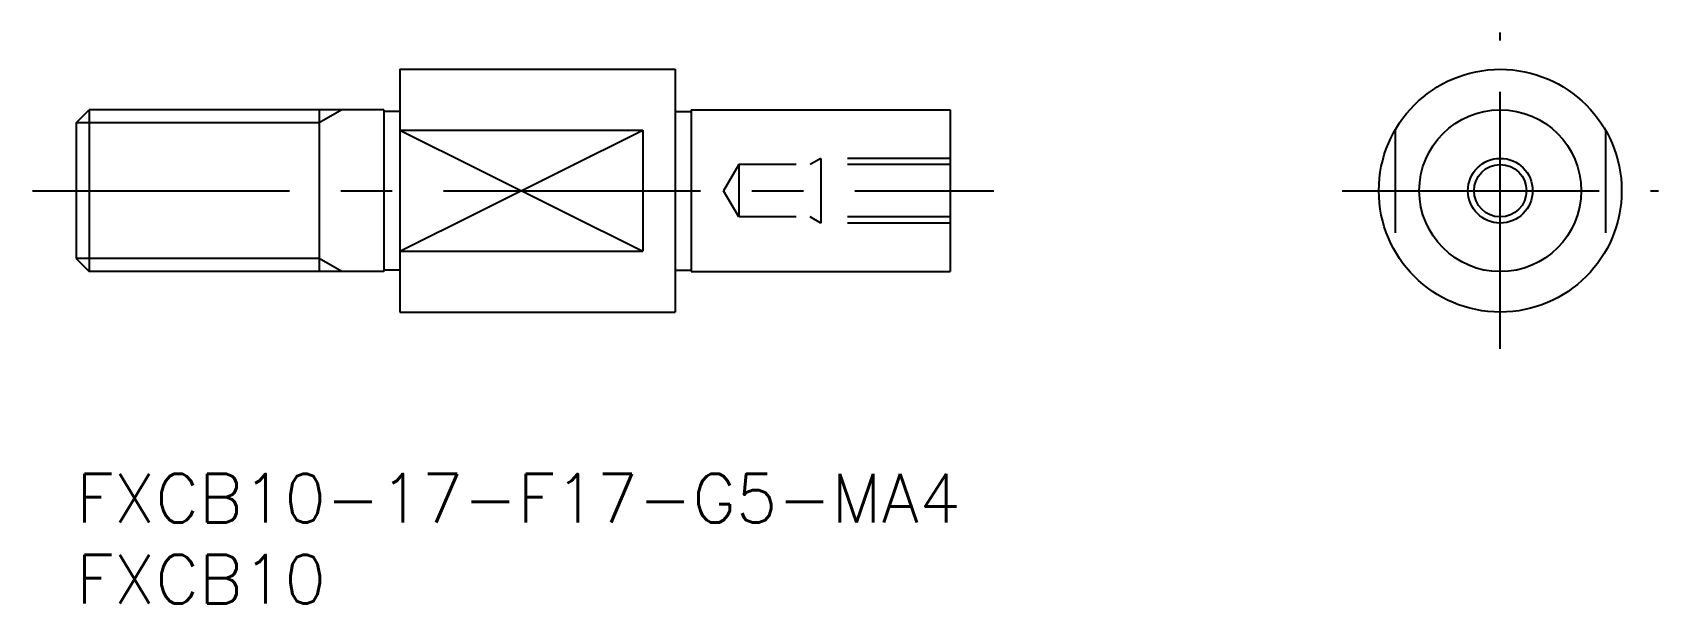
# Model space of a CAD drawing. Extents: x -3 to 98, y -8 to 27.
import ezdxf

# ---------------------------------------------------------------- set-up
doc = ezdxf.new("R2010")
doc.units = 0
doc.header["$LTSCALE"] = 0.5
doc.linetypes.add('CENTER', pattern=[50.8, 31.75, -6.35, 6.35, -6.35])
doc.linetypes.add('DASHED', pattern=[19.05, 12.7, -6.35])
for name, color, linetype in [('MSM_CENTER', 1, 'CENTER'), ('MSM_CONTINUOUS', 7, 'CONTINUOUS'), ('MSM_DASHED', 4, 'DASHED'), ('MSM_NARROW', 5, 'CONTINUOUS'), ('MSM_PART_NUMBER', 7, 'CONTINUOUS')]:
    doc.layers.add(name, color=color, linetype=linetype)
doc.styles.get("Standard").update_dxf_attribs({"font": 'txt.shx', "height": 3, "bigfont": 'bigfont.shx'})

# ---------------------------------------------------------------- blocks, each defined once
blk = doc.blocks.new('*U3')
at = {"layer": 'MSM_PART_NUMBER'}
blk.add_text('FXCB10-17-F17-G5-MA4', height=3, dxfattribs=at).set_placement((0, -3))
blk = doc.blocks.new('*U4')
at = {"layer": 'MSM_PART_NUMBER'}
blk.add_text('FXCB10', height=3, dxfattribs=at).set_placement((0, -8))

msp = doc.modelspace()

# ---------------------------------------------------------------- linework, layer by layer
at = {"layer": 'MSM_CENTER'}
for p, q in [((87.98, 7.73), (87.98, 27.27)), ((-2.7, 17.5), (56.7, 17.5)), ((78.21, 17.5), (97.76, 17.5))]:
    msp.add_line(p, q, dxfattribs=at)
at = {"layer": 'MSM_CONTINUOUS'}
for p, q in [((20, 25), (20, 10)), ((20, 25), (37, 25)), ((37, 25), (37, 10)), ((0, 21.69), (0.81, 22.5)), ((0.81, 22.5), (0.81, 12.5)), ((19, 22.5), (0.81, 22.5)), ((15, 22.5), (15, 12.5)), ((19, 22.5), (19, 12.5)), ((20, 22.4), (19, 22.4)), ((37, 22.4), (38, 22.4)), ((38, 22.5), (54, 22.5)), ((38, 22.5), (38, 12.5)), ((54, 22.5), (54, 12.5)), ((0, 21.69), (0, 13.31)), ((20, 21.24), (35, 21.24)), ((35, 21.24), (35, 13.76)), ((35, 21.24), (35, 13.76)), ((0, 13.31), (0.81, 12.5)), ((20, 13.76), (35, 13.76)), ((19, 12.5), (0.81, 12.5)), ((20, 12.6), (19, 12.6)), ((37, 12.6), (38, 12.6)), ((38, 12.5), (54, 12.5)), ((20, 10), (37, 10))]:
    msp.add_line(p, q, dxfattribs=at)
for radius in [7.5, 5, 1.62]:
    msp.add_circle((87.98, 17.5), radius, dxfattribs=at)
at = {"layer": 'MSM_DASHED'}
for p, q in [((81.48, 21.24), (81.48, 13.76)), ((94.48, 21.24), (94.48, 13.76)), ((40.94, 19.12), (40, 17.5)), ((54, 19.12), (40.94, 19.12)), ((40.94, 19.12), (40.94, 15.88)), ((46, 19.5), (45.34, 19.12)), ((54, 19.5), (46, 19.5)), ((46, 19.5), (46, 15.5)), ((40.94, 15.88), (40, 17.5)), ((54, 15.88), (40.94, 15.88)), ((46, 15.5), (45.34, 15.88)), ((54, 15.5), (46, 15.5))]:
    msp.add_line(p, q, dxfattribs=at)
at = {"layer": 'MSM_NARROW'}
for p, q in [((16.41, 22.5), (15, 21.69)), ((15, 21.69), (0, 21.69)), ((20, 21.24), (35, 13.76)), ((20, 13.76), (35, 21.24)), ((15, 13.31), (0, 13.31)), ((16.41, 12.5), (15, 13.31))]:
    msp.add_line(p, q, dxfattribs=at)
msp.add_circle((87.98, 17.5), 2, dxfattribs=at)

# ---------------------------------------------------------------- block references
at = {"layer": 'MSM_CONTINUOUS'}
for name in ['*U3', '*U4']:
    msp.add_blockref(name, (0, 0), dxfattribs=at)

doc.saveas('drawing.dxf')
